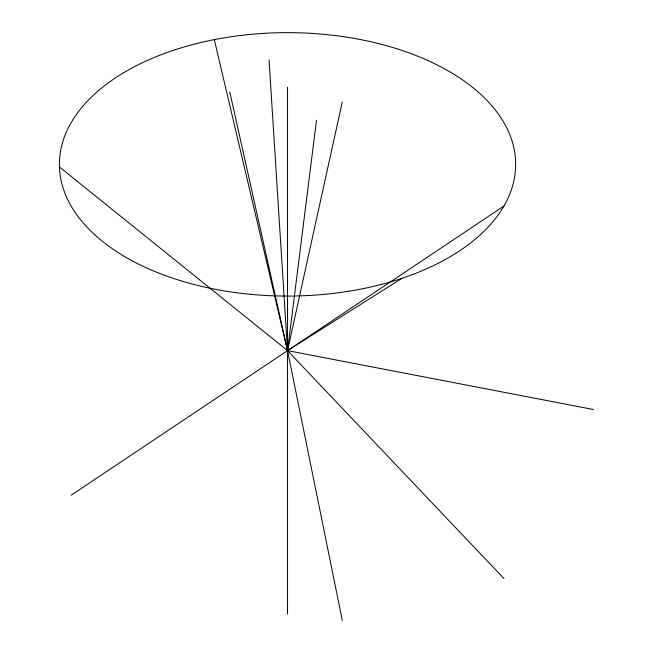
<?xml version="1.0" encoding="UTF-8"?>
<svg xmlns="http://www.w3.org/2000/svg" width="653" height="653" viewBox="0 0 653 653"><rect width="100%" height="100%" fill="white"/><g stroke="black" fill="none" stroke-linecap="round" stroke-linejoin="round"><path stroke-width="0.98" d="M316.501 120.266L287.532 350.637L342.278 620.35M342.278 101.99L287.532 350.637L503.961 578.558M71.104 495.252L503.961 206.013M401.979 278.3L287.532 350.637L59.439 166.964M593.601 409.537L287.532 350.637L214.306 39.621M229.815 92.081L287.532 350.637L269.052 59.945M287.532 87.208L287.532 614.065M159.659 273.436A228.134 131.71 0 0 0 515.086 173.755A228.134 131.71 0 0 0 187.852 45.89A228.134 131.71 0 0 0 159.659 273.436"/></g></svg>
